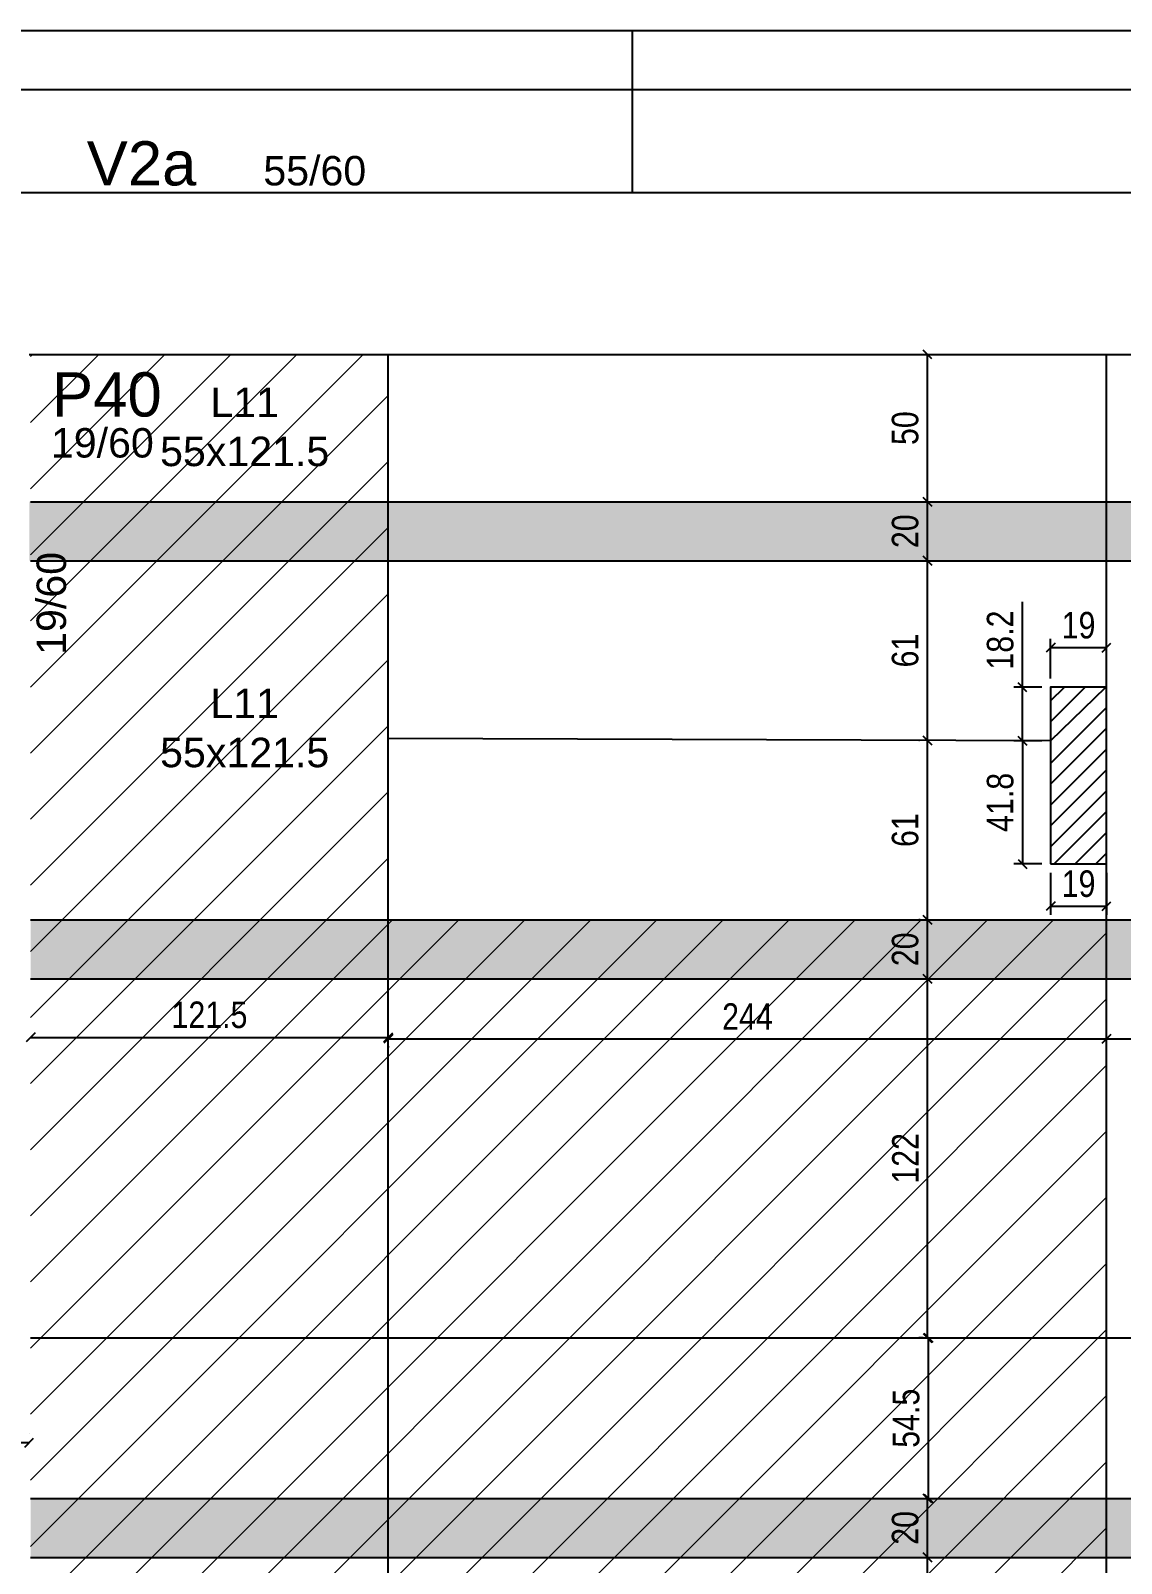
# Model space of a CAD drawing. Extents: x 2487 to 8815, y 325 to 3946.
# Drawn here: x 5812 to 6183, y 2449 to 2970 of the extents above; entities that cross this region are included whole.
import ezdxf

# ---------------------------------------------------------------- set-up
doc = ezdxf.new("R2010")
doc.units = 0
for name, color, linetype in [('1', 1, 'Continuous'), ('3', 3, 'Continuous'), ('4', 4, 'Continuous'), ('6', 6, 'Continuous'), ('AUX00', 7, 'Continuous'), ('COTA', 241, 'Continuous'), ('Painéis', 200, 'Continuous'), ('Pilares', 5, 'Continuous')]:
    doc.layers.add(name, color=color, linetype=linetype)
doc.layers.add('Hachura', color=251, linetype='Continuous', lineweight=9)
doc.layers.add('REAPROVEITAMENTO', color=251, linetype='Continuous', lineweight=9)
doc.styles.add('COTA TECNICA-50', font='techl___.ttf', dxfattribs={"height": 9})
doc.styles.get("Standard").update_dxf_attribs({"font": 'arial.ttf'})
doc.dimstyles.new('COTA PAINEL-50', dxfattribs={"dimtxt": 9, "dimasz": 3, "dimexe": 3, "dimexo": 3, "dimgap": 3, "dimtad": 1, "dimdec": 1, "dimzin": 12, "dimdsep": 46, "dimtxsty": 'COTA TECNICA-50', "dimblk1": 'OBLIQUE', "dimblk2": 'OBLIQUE', "dimsah": 1, "dimcen": 0.9, "dimclrd": 4, "dimclre": 4, "dimclrt": 240, "dimadec": 1, "dimazin": 3, "dimtfac": 1, "dimtdec": 1, "dimtmove": 0, "dimatfit": 3, "dimfxl": 1, "dimtolj": 1, "dimtzin": 12, "dimarcsym": 0})

# ---------------------------------------------------------------- blocks, each defined once
blk = doc.blocks.new('_Oblique')
at = {"color": 0, "linetype": 'ByBlock', "lineweight": -2}
blk.add_line((-0.5, -0.5), (0.5, 0.5), dxfattribs=at)
blk = doc.blocks.new('*D135')
at = {"layer": 'COTA', "color": 4, "lineweight": -2, "transparency": 16777216}
for p, q in [((5785.62, 2493.45), (5785.62, 2493.45)), ((5811.63, 2493.45), (5811.63, 2493.45)), ((5785.62, 2490.45), (5811.63, 2490.45))]:
    blk.add_line(p, q, dxfattribs=at)
at = {"layer": 'Defpoints', "color": 0, "transparency": 16777216}
for p in [(5785.62, 2490.45), (5811.63, 2490.45), (5811.63, 2490.45)]:
    blk.add_point(p, dxfattribs=at)
at = {"layer": 'COTA', "color": 4, "lineweight": -2, "transparency": 16777216, "xscale": 3, "yscale": 3, "zscale": 3, "rotation": 180}
blk.add_blockref('_Oblique', (5785.62, 2490.45), dxfattribs=at)
at = {"layer": 'COTA', "color": 4, "lineweight": -2, "transparency": 16777216, "xscale": 3, "yscale": 3, "zscale": 3}
blk.add_blockref('_Oblique', (5811.63, 2490.45), dxfattribs=at)
at = {"layer": 'COTA', "color": 240, "transparency": 16777216, "insert": (5798.63, 2498.05), "char_height": 9, "attachment_point": 5, "style": 'COTA TECNICA-50'}
blk.add_mtext('\\A1;26', dxfattribs=at)
blk = doc.blocks.new('*D110')
at = {"layer": 'COTA', "color": 4, "lineweight": -2, "transparency": 16777216}
blk.add_line((6116.82, 2329.49), (6116.82, 2451.49), dxfattribs=at)
at = {"layer": 'Defpoints', "color": 0, "transparency": 16777216}
for p in [(6116.82, 2451.49), (6116.82, 2451.49), (6116.82, 2329.49)]:
    blk.add_point(p, dxfattribs=at)
at = {"layer": 'COTA', "color": 4, "lineweight": -2, "transparency": 16777216, "xscale": 3, "yscale": 3, "zscale": 3}
for p, rotation in [((6116.82, 2451.49), 90), ((6116.82, 2329.49), 270)]:
    blk.add_blockref('_Oblique', p, dxfattribs=dict(at, rotation=rotation))
at = {"layer": 'COTA', "color": 240, "transparency": 16777216, "insert": (6109.27, 2390.49), "char_height": 9, "attachment_point": 5, "rotation": 90, "style": 'COTA TECNICA-50'}
blk.add_mtext('\\A1;122', dxfattribs=at)
blk = doc.blocks.new('*D111')
at = {"layer": 'COTA', "color": 4, "lineweight": -2, "transparency": 16777216}
for p, q in [((6116.82, 2451.49), (6116.82, 2471.49)), ((6119.69, 2471.49), (6119.82, 2471.49))]:
    blk.add_line(p, q, dxfattribs=at)
at = {"layer": 'Defpoints', "color": 0, "transparency": 16777216}
for p in [(6116.69, 2471.49), (6116.82, 2471.49), (6116.82, 2451.49)]:
    blk.add_point(p, dxfattribs=at)
at = {"layer": 'COTA', "color": 4, "lineweight": -2, "transparency": 16777216, "xscale": 3, "yscale": 3, "zscale": 3}
for p, rotation in [((6116.82, 2471.49), 90), ((6116.82, 2451.49), 270)]:
    blk.add_blockref('_Oblique', p, dxfattribs=dict(at, rotation=rotation))
at = {"layer": 'COTA', "color": 240, "transparency": 16777216, "insert": (6109.23, 2461.49), "char_height": 9, "attachment_point": 5, "rotation": 90, "style": 'COTA TECNICA-50'}
blk.add_mtext('\\A1;20', dxfattribs=at)
blk = doc.blocks.new('*D112')
at = {"layer": 'COTA', "color": 4, "lineweight": -2, "transparency": 16777216}
for p, q in [((6104.73, 2525.99), (6120.18, 2525.99)), ((6117.18, 2471.49), (6117.18, 2525.99)), ((6119.69, 2471.49), (6120.18, 2471.49))]:
    blk.add_line(p, q, dxfattribs=at)
at = {"layer": 'Defpoints', "color": 0, "transparency": 16777216}
for p in [(6101.73, 2525.99), (6117.18, 2525.99), (6116.69, 2471.49)]:
    blk.add_point(p, dxfattribs=at)
at = {"layer": 'COTA', "color": 4, "lineweight": -2, "transparency": 16777216, "xscale": 3, "yscale": 3, "zscale": 3}
for p, rotation in [((6117.18, 2525.99), 90), ((6117.18, 2471.49), 270)]:
    blk.add_blockref('_Oblique', p, dxfattribs=dict(at, rotation=rotation))
at = {"layer": 'COTA', "color": 240, "transparency": 16777216, "insert": (6109.58, 2498.74), "char_height": 9, "attachment_point": 5, "rotation": 90, "style": 'COTA TECNICA-50'}
blk.add_mtext('\\A1;54.5', dxfattribs=at)
blk = doc.blocks.new('*D113')
at = {"layer": 'COTA', "color": 4, "lineweight": -2, "transparency": 16777216}
for p, q in [((6116.82, 2525.99), (6116.82, 2647.99)), ((6119.57, 2647.99), (6119.82, 2647.99)), ((6115.31, 2525.99), (6113.82, 2525.99))]:
    blk.add_line(p, q, dxfattribs=at)
at = {"layer": 'Defpoints', "color": 0, "transparency": 16777216}
for p in [(6116.57, 2647.99), (6116.82, 2647.99), (6118.31, 2525.99)]:
    blk.add_point(p, dxfattribs=at)
at = {"layer": 'COTA', "color": 4, "lineweight": -2, "transparency": 16777216, "xscale": 3, "yscale": 3, "zscale": 3}
for p, rotation in [((6116.82, 2647.99), 90), ((6116.82, 2525.99), 270)]:
    blk.add_blockref('_Oblique', p, dxfattribs=dict(at, rotation=rotation))
at = {"layer": 'COTA', "color": 240, "transparency": 16777216, "insert": (6109.27, 2586.99), "char_height": 9, "attachment_point": 5, "rotation": 90, "style": 'COTA TECNICA-50'}
blk.add_mtext('\\A1;122', dxfattribs=at)
blk = doc.blocks.new('*D114')
at = {"layer": 'COTA', "color": 4, "lineweight": -2, "transparency": 16777216}
for p, q in [((6114.27, 2667.99), (6113.82, 2667.99)), ((6116.82, 2647.99), (6116.82, 2667.99)), ((6119.57, 2647.99), (6119.82, 2647.99))]:
    blk.add_line(p, q, dxfattribs=at)
at = {"layer": 'Defpoints', "color": 0, "transparency": 16777216}
for p in [(6116.82, 2667.99), (6117.27, 2667.99), (6116.57, 2647.99)]:
    blk.add_point(p, dxfattribs=at)
at = {"layer": 'COTA', "color": 4, "lineweight": -2, "transparency": 16777216, "xscale": 3, "yscale": 3, "zscale": 3}
for p, rotation in [((6116.82, 2667.99), 90), ((6116.82, 2647.99), 270)]:
    blk.add_blockref('_Oblique', p, dxfattribs=dict(at, rotation=rotation))
at = {"layer": 'COTA', "color": 240, "transparency": 16777216, "insert": (6109.23, 2657.99), "char_height": 9, "attachment_point": 5, "rotation": 90, "style": 'COTA TECNICA-50'}
blk.add_mtext('\\A1;20', dxfattribs=at)
blk = doc.blocks.new('*D117')
at = {"layer": 'COTA', "color": 4, "lineweight": -2, "transparency": 16777216}
blk.add_line((5812.12, 2628.1), (5933.62, 2628.1), dxfattribs=at)
at = {"layer": 'Defpoints', "color": 0, "transparency": 16777216}
for p in [(5812.12, 2628.1), (5933.62, 2628.1), (5933.62, 2628.1)]:
    blk.add_point(p, dxfattribs=at)
at = {"layer": 'COTA', "color": 4, "lineweight": -2, "transparency": 16777216, "xscale": 3, "yscale": 3, "zscale": 3, "rotation": 180}
blk.add_blockref('_Oblique', (5812.12, 2628.1), dxfattribs=at)
at = {"layer": 'COTA', "color": 4, "lineweight": -2, "transparency": 16777216, "xscale": 3, "yscale": 3, "zscale": 3}
blk.add_blockref('_Oblique', (5933.62, 2628.1), dxfattribs=at)
at = {"layer": 'COTA', "color": 240, "transparency": 16777216, "insert": (5872.87, 2635.7), "char_height": 9, "attachment_point": 5, "style": 'COTA TECNICA-50'}
blk.add_mtext('\\A1;121.5', dxfattribs=at)
blk = doc.blocks.new('*D118')
at = {"layer": 'COTA', "color": 4, "lineweight": -2, "transparency": 16777216}
for p, q in [((5933.62, 2627.6), (6177.62, 2627.6)), ((5933.62, 2625.1), (5933.62, 2624.6))]:
    blk.add_line(p, q, dxfattribs=at)
at = {"layer": 'Defpoints', "color": 0, "transparency": 16777216}
for p in [(5933.62, 2628.1), (6177.62, 2627.6), (6177.62, 2627.6)]:
    blk.add_point(p, dxfattribs=at)
at = {"layer": 'COTA', "color": 4, "lineweight": -2, "transparency": 16777216, "xscale": 3, "yscale": 3, "zscale": 3, "rotation": 180}
blk.add_blockref('_Oblique', (5933.62, 2627.6), dxfattribs=at)
at = {"layer": 'COTA', "color": 4, "lineweight": -2, "transparency": 16777216, "xscale": 3, "yscale": 3, "zscale": 3}
blk.add_blockref('_Oblique', (6177.62, 2627.6), dxfattribs=at)
at = {"layer": 'COTA', "color": 240, "transparency": 16777216, "insert": (6055.62, 2635.17), "char_height": 9, "attachment_point": 5, "style": 'COTA TECNICA-50'}
blk.add_mtext('\\A1;244', dxfattribs=at)
blk = doc.blocks.new('*D119')
at = {"layer": 'COTA', "color": 4, "lineweight": -2, "transparency": 16777216}
blk.add_line((6177.62, 2627.6), (6298.61, 2627.6), dxfattribs=at)
at = {"layer": 'Defpoints', "color": 0, "transparency": 16777216}
for p in [(6177.62, 2627.6), (6298.61, 2627.6), (6298.61, 2627.6)]:
    blk.add_point(p, dxfattribs=at)
at = {"layer": 'COTA', "color": 4, "lineweight": -2, "transparency": 16777216, "xscale": 3, "yscale": 3, "zscale": 3, "rotation": 180}
blk.add_blockref('_Oblique', (6177.62, 2627.6), dxfattribs=at)
at = {"layer": 'COTA', "color": 4, "lineweight": -2, "transparency": 16777216, "xscale": 3, "yscale": 3, "zscale": 3}
blk.add_blockref('_Oblique', (6298.61, 2627.6), dxfattribs=at)
at = {"layer": 'COTA', "color": 240, "transparency": 16777216, "insert": (6238.11, 2635.16), "char_height": 9, "attachment_point": 5, "style": 'COTA TECNICA-50'}
blk.add_mtext('\\A1;121', dxfattribs=at)
blk = doc.blocks.new('*D330')
at = {"layer": 'COTA', "color": 4, "lineweight": -2, "transparency": 16777216}
blk.add_line((6116.82, 2789.99), (6116.82, 2809.99), dxfattribs=at)
at = {"layer": 'Defpoints', "color": 0, "transparency": 16777216}
for p in [(6116.82, 2809.99), (6116.82, 2809.99), (6116.82, 2789.99)]:
    blk.add_point(p, dxfattribs=at)
at = {"layer": 'COTA', "color": 4, "lineweight": -2, "transparency": 16777216, "xscale": 3, "yscale": 3, "zscale": 3}
for p, rotation in [((6116.82, 2809.99), 90), ((6116.82, 2789.99), 270)]:
    blk.add_blockref('_Oblique', p, dxfattribs=dict(at, rotation=rotation))
at = {"layer": 'COTA', "color": 240, "transparency": 16777216, "insert": (6109.23, 2799.99), "char_height": 9, "attachment_point": 5, "rotation": 90, "style": 'COTA TECNICA-50'}
blk.add_mtext('\\A1;20', dxfattribs=at)
blk = doc.blocks.new('*D331')
at = {"layer": 'COTA', "color": 4, "lineweight": -2, "transparency": 16777216}
for p, q in [((6113.82, 2860), (6113.82, 2860)), ((6116.82, 2809.99), (6116.82, 2860))]:
    blk.add_line(p, q, dxfattribs=at)
at = {"layer": 'Defpoints', "color": 0, "transparency": 16777216}
for p in [(6116.82, 2860), (6116.82, 2860), (6116.82, 2809.99)]:
    blk.add_point(p, dxfattribs=at)
at = {"layer": 'COTA', "color": 4, "lineweight": -2, "transparency": 16777216, "xscale": 3, "yscale": 3, "zscale": 3}
for p, rotation in [((6116.82, 2860), 90), ((6116.82, 2809.99), 270)]:
    blk.add_blockref('_Oblique', p, dxfattribs=dict(at, rotation=rotation))
at = {"layer": 'COTA', "color": 240, "transparency": 16777216, "insert": (6109.23, 2835), "char_height": 9, "attachment_point": 5, "rotation": 90, "style": 'COTA TECNICA-50'}
blk.add_mtext('\\A1;50', dxfattribs=at)
blk = doc.blocks.new('*D332')
at = {"layer": 'COTA', "color": 4, "lineweight": -2, "transparency": 16777216}
for p, q in [((6158.62, 2750), (6158.62, 2763.46)), ((6158.62, 2760.46), (6177.62, 2760.46)), ((6177.62, 2750), (6177.62, 2763.46))]:
    blk.add_line(p, q, dxfattribs=at)
at = {"layer": 'Defpoints', "color": 0, "transparency": 16777216}
for p in [(6177.62, 2760.46), (6158.62, 2747), (6177.62, 2747)]:
    blk.add_point(p, dxfattribs=at)
at = {"layer": 'COTA', "color": 4, "lineweight": -2, "transparency": 16777216, "xscale": 3, "yscale": 3, "zscale": 3, "rotation": 180}
blk.add_blockref('_Oblique', (6158.62, 2760.46), dxfattribs=at)
at = {"layer": 'COTA', "color": 4, "lineweight": -2, "transparency": 16777216, "xscale": 3, "yscale": 3, "zscale": 3}
blk.add_blockref('_Oblique', (6177.62, 2760.46), dxfattribs=at)
at = {"layer": 'COTA', "color": 240, "transparency": 16777216, "insert": (6168.12, 2768.03), "char_height": 9, "attachment_point": 5, "style": 'COTA TECNICA-50'}
blk.add_mtext('\\A1;19', dxfattribs=at)
blk = doc.blocks.new('*D333')
at = {"layer": 'COTA', "color": 4, "lineweight": -2, "transparency": 16777216}
for p, q in [((6149.09, 2747), (6149.09, 2776.05)), ((6155.62, 2747), (6146.09, 2747)), ((6149.09, 2728.8), (6149.09, 2747)), ((6155.62, 2728.8), (6146.09, 2728.8))]:
    blk.add_line(p, q, dxfattribs=at)
at = {"layer": 'Defpoints', "color": 0, "transparency": 16777216}
for p in [(6149.09, 2747), (6158.62, 2747), (6158.62, 2728.8)]:
    blk.add_point(p, dxfattribs=at)
at = {"layer": 'COTA', "color": 4, "lineweight": -2, "transparency": 16777216, "xscale": 3, "yscale": 3, "zscale": 3}
for p, rotation in [((6149.09, 2747), 90), ((6149.09, 2728.8), 270)]:
    blk.add_blockref('_Oblique', p, dxfattribs=dict(at, rotation=rotation))
at = {"layer": 'COTA', "color": 240, "transparency": 16777216, "insert": (6141.51, 2763.03), "char_height": 9, "attachment_point": 5, "rotation": 90, "style": 'COTA TECNICA-50'}
blk.add_mtext('\\A1;18.2', dxfattribs=at)
blk = doc.blocks.new('*D334')
at = {"layer": 'COTA', "color": 4, "lineweight": -2, "transparency": 16777216}
for p, q in [((6155.62, 2728.8), (6146.09, 2728.8)), ((6149.09, 2728.8), (6149.09, 2687)), ((6155.62, 2687), (6146.09, 2687))]:
    blk.add_line(p, q, dxfattribs=at)
at = {"layer": 'Defpoints', "color": 0, "transparency": 16777216}
for p in [(6158.62, 2728.8), (6149.09, 2687), (6158.62, 2687)]:
    blk.add_point(p, dxfattribs=at)
at = {"layer": 'COTA', "color": 4, "lineweight": -2, "transparency": 16777216, "xscale": 3, "yscale": 3, "zscale": 3}
for p, rotation in [((6149.09, 2728.8), 90), ((6149.09, 2687), 270)]:
    blk.add_blockref('_Oblique', p, dxfattribs=dict(at, rotation=rotation))
at = {"layer": 'COTA', "color": 240, "transparency": 16777216, "insert": (6141.51, 2707.9), "char_height": 9, "attachment_point": 5, "rotation": 90, "style": 'COTA TECNICA-50'}
blk.add_mtext('\\A1;41.8', dxfattribs=at)
blk = doc.blocks.new('*D335')
at = {"layer": 'COTA', "color": 4, "lineweight": -2, "transparency": 16777216}
for p, q in [((6158.62, 2684), (6158.62, 2669.66)), ((6177.62, 2684), (6177.62, 2669.66)), ((6158.62, 2672.66), (6177.62, 2672.66))]:
    blk.add_line(p, q, dxfattribs=at)
at = {"layer": 'Defpoints', "color": 0, "transparency": 16777216}
for p in [(6158.62, 2687), (6177.62, 2687), (6177.62, 2672.66)]:
    blk.add_point(p, dxfattribs=at)
at = {"layer": 'COTA', "color": 4, "lineweight": -2, "transparency": 16777216, "xscale": 3, "yscale": 3, "zscale": 3, "rotation": 180}
blk.add_blockref('_Oblique', (6158.62, 2672.66), dxfattribs=at)
at = {"layer": 'COTA', "color": 4, "lineweight": -2, "transparency": 16777216, "xscale": 3, "yscale": 3, "zscale": 3}
blk.add_blockref('_Oblique', (6177.62, 2672.66), dxfattribs=at)
at = {"layer": 'COTA', "color": 240, "transparency": 16777216, "insert": (6168.12, 2680.24), "char_height": 9, "attachment_point": 5, "style": 'COTA TECNICA-50'}
blk.add_mtext('\\A1;19', dxfattribs=at)
blk = doc.blocks.new('*D336')
at = {"layer": 'COTA', "color": 4, "lineweight": -2, "transparency": 16777216}
for p, q in [((6114.04, 2728.94), (6113.82, 2728.94)), ((6116.82, 2667.99), (6116.82, 2728.94))]:
    blk.add_line(p, q, dxfattribs=at)
at = {"layer": 'Defpoints', "color": 0, "transparency": 16777216}
for p in [(6116.82, 2728.94), (6117.04, 2728.94), (6116.82, 2667.99)]:
    blk.add_point(p, dxfattribs=at)
at = {"layer": 'COTA', "color": 4, "lineweight": -2, "transparency": 16777216, "xscale": 3, "yscale": 3, "zscale": 3}
for p, rotation in [((6116.82, 2728.94), 90), ((6116.82, 2667.99), 270)]:
    blk.add_blockref('_Oblique', p, dxfattribs=dict(at, rotation=rotation))
at = {"layer": 'COTA', "color": 240, "transparency": 16777216, "insert": (6109.23, 2698.47), "char_height": 9, "attachment_point": 5, "rotation": 90, "style": 'COTA TECNICA-50'}
blk.add_mtext('\\A1;61', dxfattribs=at)
blk = doc.blocks.new('*D337')
at = {"layer": 'COTA', "color": 4, "lineweight": -2, "transparency": 16777216}
for p, q in [((6116.82, 2728.94), (6116.82, 2789.99)), ((6119.82, 2789.99), (6119.82, 2789.99)), ((6119.82, 2728.94), (6119.82, 2728.94))]:
    blk.add_line(p, q, dxfattribs=at)
at = {"layer": 'Defpoints', "color": 0, "transparency": 16777216}
for p in [(6116.82, 2789.99), (6116.82, 2789.99), (6116.82, 2728.94)]:
    blk.add_point(p, dxfattribs=at)
at = {"layer": 'COTA', "color": 4, "lineweight": -2, "transparency": 16777216, "xscale": 3, "yscale": 3, "zscale": 3}
for p, rotation in [((6116.82, 2789.99), 90), ((6116.82, 2728.94), 270)]:
    blk.add_blockref('_Oblique', p, dxfattribs=dict(at, rotation=rotation))
at = {"layer": 'COTA', "color": 240, "transparency": 16777216, "insert": (6109.23, 2759.47), "char_height": 9, "attachment_point": 5, "rotation": 90, "style": 'COTA TECNICA-50'}
blk.add_mtext('\\A1;61', dxfattribs=at)

msp = doc.modelspace()

# ---------------------------------------------------------------- hatches: boundary and pattern name
at = {"layer": 'Hachura', "linetype": 'ByBlock'}
h = msp.add_hatch(color=256, dxfattribs=at)
h.dxf.hatch_style = 1
h.paths.add_polyline_path([(6725.61, 2789.97), (6725.61, 2810), (5811.62, 2810), (5811.62, 2789.97)])
h = msp.add_hatch(color=256, dxfattribs=at)
h.dxf.hatch_style = 1
h.paths.add_polyline_path([(6298.61, 2647.95), (6298.61, 2667.99), (5812.12, 2667.99), (5812.12, 2647.95)])
h = msp.add_hatch(color=256, dxfattribs=at)
h.dxf.hatch_style = 1
h.paths.add_polyline_path([(6298.61, 2451.45), (6298.61, 2471.49), (5812.12, 2471.49), (5812.12, 2451.45)])
h.paths.add_polyline_path([(7505.33, 2451.45), (7505.18, 2451.58), (7505.25, 2451.45)])
at = {"layer": 'REAPROVEITAMENTO', "linetype": 'ByBlock'}
h = msp.add_hatch(dxfattribs=at)
h.set_pattern_fill('ANSI31', color=256, scale=5, style=2)
h.set_pattern_definition([(45, (1186.486, -778.467), (-11.22532, 11.22532), [])])
h.paths.add_polyline_path([(6177.62, 2667.99), (5933.62, 2667.99), (5933.62, 2860), (5812.12, 2860), (5812.12, 2045.49), (6177.62, 2045.49)])

# ---------------------------------------------------------------- linework, layer by layer
at = {"layer": '1', "color": 3, "linetype": 'Continuous'}
for p, q in [((5792.63, 2950), (7988.13, 2950)), ((5792.63, 2915), (7953.12, 2915))]:
    msp.add_line(p, q, dxfattribs=at)
at = {"layer": '1', "linetype": 'Continuous'}
msp.add_line((5908.41, 2860), (5908.41, 2860), dxfattribs=at)
msp.add_line((5908.41, 2860), (5908.41, 2860), dxfattribs=at)
at = {"layer": '1', "color": 8, "linetype": 'Continuous'}
for p, q in [((6158.62, 2728.8), (6177.42, 2747)), ((6158.62, 2735.27), (6170.35, 2747)), ((6158.62, 2742.34), (6163.28, 2747)), ((6158.62, 2747), (6158.62, 2747)), ((6158.62, 2747), (6158.62, 2747)), ((6158.62, 2721.13), (6177.62, 2740.13)), ((6158.62, 2714.05), (6177.62, 2733.05)), ((6158.62, 2706.98), (6177.62, 2725.98)), ((6158.62, 2699.91), (6177.62, 2718.91)), ((6168.12, 2717), (6168.12, 2717)), ((6158.62, 2692.84), (6177.62, 2711.84)), ((6159.85, 2687), (6177.62, 2704.77)), ((6166.92, 2687), (6177.62, 2697.7)), ((6158.62, 2687), (6158.62, 2687)), ((6158.62, 2687), (6158.62, 2687)), ((6158.62, 2687), (6158.62, 2687)), ((6173.99, 2687), (6177.62, 2690.63)), ((6177.62, 2687), (6177.62, 2687))]:
    msp.add_line(p, q, dxfattribs=at)
at = {"layer": '1', "color": 3, "linetype": 'Continuous'}
msp.add_lwpolyline([(5811.62, 2860), (6259.12, 2860)], dxfattribs=at)
at = {"layer": 'Painéis'}
for p, q in [((5772.63, 2970), (8008.13, 2970)), ((6016.62, 2915), (6016.62, 2970)), ((5933.62, 2045.49), (5933.62, 2860)), ((6177.62, 2045.49), (6177.62, 2860)), ((5812.12, 2809.99), (6298.61, 2809.99)), ((5812.12, 2789.99), (6298.61, 2789.99)), ((6158.62, 2728.8), (5933.62, 2729.59)), ((5812.12, 2667.99), (6298.61, 2667.99)), ((5812.12, 2647.99), (6298.61, 2647.99)), ((5812.12, 2525.99), (6298.61, 2525.99)), ((5812.12, 2471.49), (6298.61, 2471.49)), ((5812.12, 2451.49), (6298.61, 2451.49))]:
    msp.add_line(p, q, dxfattribs=at)
at = {"layer": 'Pilares', "linetype": 'Continuous'}
msp.add_lwpolyline([(6158.62, 2687), (6177.62, 2687), (6177.62, 2747), (6158.62, 2747), (6158.62, 2687)], dxfattribs=at)

# ---------------------------------------------------------------- texts
at = {"layer": '3', "color": 2, "linetype": 'Continuous'}
for s, rotation, p in [('55/60', 360, (5891.16, 2917.44)), ('19/60', 90, (5824.12, 2758))]:
    msp.add_text(s, height=10, rotation=rotation, dxfattribs=at).set_placement(p)
msp.add_text('19/60', height=10, dxfattribs=at).set_placement((5819.01, 2825.02))
at = {"layer": '4', "linetype": 'Continuous'}
msp.add_text('V2a', height=15, rotation=360, dxfattribs=at).set_placement((5831.16, 2917.44))
at = {"layer": '6', "color": 4, "linetype": 'Continuous'}
msp.add_text('P40', height=15, dxfattribs=at).set_placement((5819.37, 2838.95))
at = {"layer": 'AUX00', "char_height": 10, "attachment_point": 1}
for insert in [(5842.03, 2848.77), (5842.03, 2746.51)]:
    msp.add_mtext_dynamic_manual_height_columns('\\A1;\\pxqc;L11^J55x121.5', width=85.5945, gutter_width=12.5, heights=[52.58], dxfattribs=dict(at, insert=insert))

# ---------------------------------------------------------------- dimensions: what is measured, and where the dimension line sits
at = {"layer": 'COTA'}
for base, p1, p2, picture, middle in [((6116.82, 2860), (6116.82, 2809.99), (6116.82, 2860), '*D331', (6109.23, 2835)), ((6116.82, 2809.99), (6116.82, 2789.99), (6116.82, 2809.99), '*D330', (6109.23, 2799.99)), ((6116.8237, 2789.9891), (6116.823, 2728.9438), (6116.823, 2789.9891), '*D337', (6109.2316, 2759.4664)), ((6149.09, 2747), (6158.62, 2728.8), (6158.62, 2747), '*D333', (6141.51, 2763.03)), ((6116.8237, 2728.943), (6116.8237, 2667.9891), (6117.0363, 2728.943), '*D336', (6109.2316, 2698.4661)), ((6149.09, 2687), (6158.62, 2728.8), (6158.62, 2687), '*D334', (6141.51, 2707.9)), ((6116.82, 2451.49), (6116.82, 2329.49), (6116.82, 2451.49), '*D110', (6109.27, 2390.49))]:
    dim = msp.add_linear_dim(base=base, p1=p1, p2=p2, angle=90, dimstyle='COTA PAINEL-50', dxfattribs=at)
    dim.commit()
    dim.dimension.update_dxf_attribs({"geometry": picture, "text_midpoint": middle})
for base, p1, p2, picture, middle in [((6177.62, 2760.46), (6158.62, 2747), (6177.62, 2747), '*D332', (6168.12, 2768.03)), ((6177.62, 2672.66), (6158.62, 2687), (6177.62, 2687), '*D335', (6168.12, 2680.24)), ((5933.62, 2628.1), (5812.12, 2628.1), (5933.62, 2628.1), '*D117', (5872.87, 2635.7)), ((5811.63, 2490.45), (5785.62, 2490.45), (5811.63, 2490.45), '*D135', (5798.63, 2498.05))]:
    dim = msp.add_linear_dim(base=base, p1=p1, p2=p2, dimstyle='COTA PAINEL-50', dxfattribs=at)
    dim.commit()
    dim.dimension.update_dxf_attribs({"geometry": picture, "text_midpoint": middle})
for base, p1, p2, picture, middle in [((6116.82, 2667.99), (6116.57, 2647.99), (6117.27, 2667.99), '*D114', (6109.23, 2657.99)), ((6116.82, 2647.99), (6118.31, 2525.99), (6116.57, 2647.99), '*D113', (6109.27, 2586.99)), ((6117.18, 2525.99), (6116.69, 2471.49), (6101.73, 2525.99), '*D112', (6109.58, 2498.74)), ((6116.82, 2471.49), (6116.82, 2451.49), (6116.69, 2471.49), '*D111', (6109.23, 2461.49))]:
    dim = msp.add_linear_dim(base=base, p1=p1, p2=p2, angle=90, dimstyle='COTA PAINEL-50', override={"dimtmove": 1}, dxfattribs=at)
    dim.commit()
    dim.dimension.update_dxf_attribs({"geometry": picture, "text_midpoint": middle})
for base, p1, p2, picture, middle in [((6177.62, 2627.6), (5933.62, 2628.1), (6177.62, 2627.6), '*D118', (6055.62, 2635.17)), ((6298.61, 2627.6), (6177.62, 2627.6), (6298.61, 2627.6), '*D119', (6238.11, 2635.16))]:
    dim = msp.add_linear_dim(base=base, p1=p1, p2=p2, dimstyle='COTA PAINEL-50', override={"dimtmove": 1}, dxfattribs=at)
    dim.commit()
    dim.dimension.update_dxf_attribs({"geometry": picture, "text_midpoint": middle})

doc.saveas('drawing.dxf')
